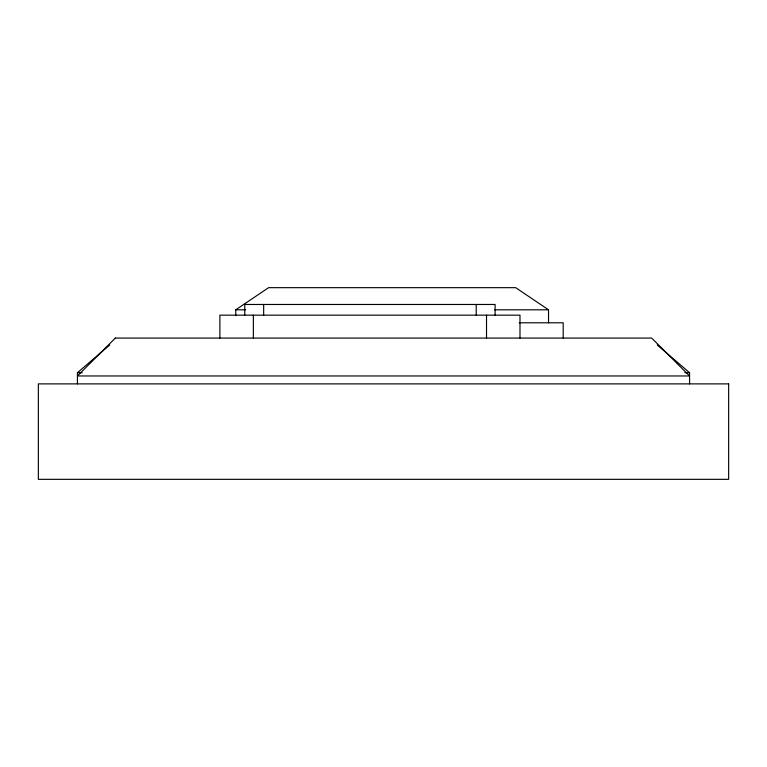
<?xml version="1.0" encoding="UTF-8"?>
<svg xmlns="http://www.w3.org/2000/svg" width="767" height="767" viewBox="0 0 767 767"><rect width="100%" height="100%" fill="white"/><g stroke="black" fill="none" stroke-linecap="round" stroke-linejoin="round"><path stroke-width="1.15" d="M77.429 383.883L77.429 372.714L109.739 344.997M235.766 315.716L235.766 309.81L268.613 287.663L515.683 287.663L548.53 309.81L548.53 322.792M235.766 309.81L245.555 309.81M494.629 309.81L548.53 309.81M519.297 322.792L563.199 322.792L563.199 338.065M77.429 372.714L82.213 372.714M684.787 372.714L689.571 372.714L689.571 383.883M657.261 344.997L689.571 372.714M519.988 338.065L519.988 315.16L219.889 315.16L219.889 338.065M495.108 315.16L495.108 304.47L244.769 304.47L244.769 315.16M486.518 315.16L486.518 338.065M476.211 304.47L476.211 315.16M263.666 304.47L263.666 315.16M253.359 315.16L253.359 338.065M115.328 338.065L77.429 375.964L689.571 375.964L651.672 338.065L115.328 338.065M728.65 383.883L38.35 383.883L38.35 479.337L728.65 479.337L728.65 383.883"/></g></svg>
